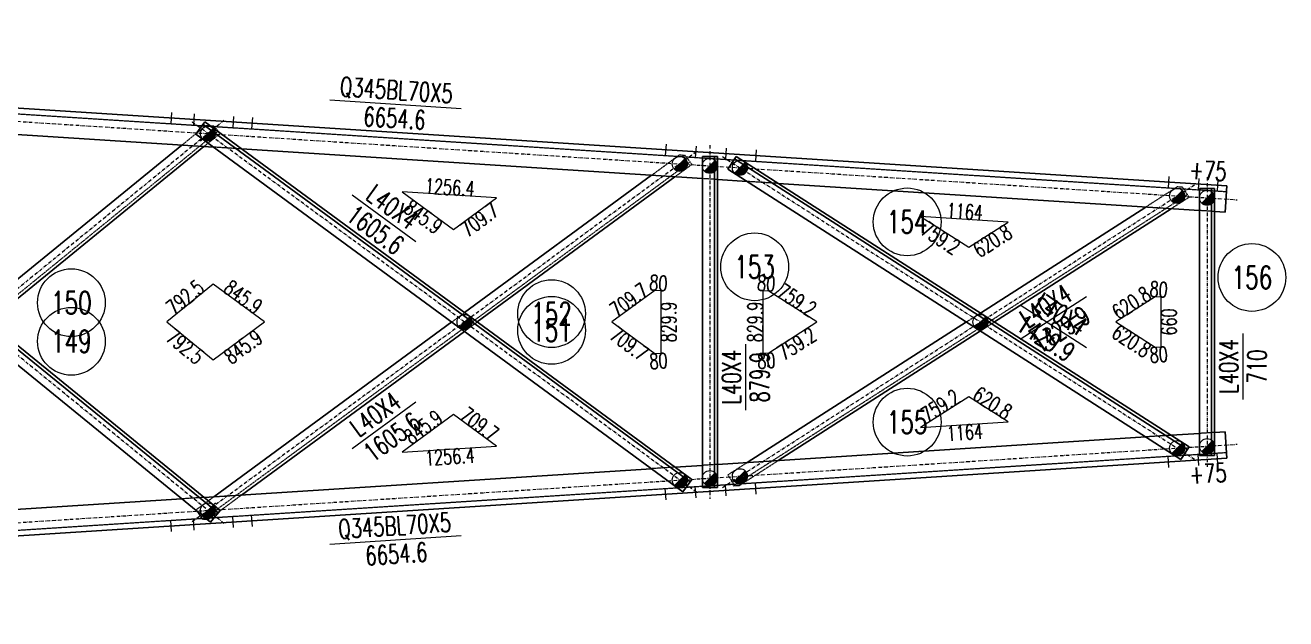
# Model space of a CAD drawing. Extents: x 4047 to 43290, y -150151 to -101862.
# Drawn here: x 27959 to 31308, y -103498 to -101921 of the extents above; entities that cross this region are included whole.
import ezdxf
from ezdxf.enums import TextEntityAlignment as Align

# ---------------------------------------------------------------- set-up
doc = ezdxf.new("R2010")
doc.units = 0
doc.header["$MEASUREMENT"] = 0
doc.linetypes.add('Dash', pattern=[2.75, 2, -0.75])
doc.linetypes.add('DashDot', pattern=[15.6, 9, -3, 0.6, -3])
doc.layers.get('0').update_dxf_attribs({"linetype": 'CONTINUOUS', "lineweight": 25})
doc.styles.get("Standard").update_dxf_attribs({"font": 'simplex.shx', "width": 0.7, "height": 3, "bigfont": 'gbhzfs.shx'})

# ---------------------------------------------------------------- blocks, each defined once
blk = doc.blocks.new('M16X40S')
at = {"color": 3, "linetype": 'Continuous', "lineweight": 13}
blk.add_line((-0.707, -0.707), (0.707, 0.707), dxfattribs=at)
blk.add_circle((0, 0), 1, dxfattribs=at)
for radius in [0.9, 0.8, 0.7, 0.6, 0.5, 0.4, 0.3, 0.2, 0.1]:
    blk.add_arc((0, 0), radius, 225, 45, dxfattribs=at)
blk = doc.blocks.new('M16X50S')
at = {"color": 3, "linetype": 'Continuous', "lineweight": 13}
blk.add_line((-1, -1), (1, 1), dxfattribs=at)
blk.add_circle((0, 0), 1, dxfattribs=at)
for radius in [0.9, 0.8, 0.7, 0.6, 0.5, 0.4, 0.3, 0.2, 0.1]:
    blk.add_arc((0, 0), radius, 225, 45, dxfattribs=at)

msp = doc.modelspace()

# ---------------------------------------------------------------- linework, layer by layer
at = {"color": 2, "linetype": 'DashDot', "lineweight": 15}
for p, q in [((24403.45315, -101948.95549), (31179.01487, -102384.77185)), ((28486.90368, -103245.11992), (27068.01215, -102088.33286)), ((28486.90368, -102174.11467), (27068.01215, -103330.90172)), ((29742.40394, -103162.27657), (28399.94667, -102176.31134)), ((29742.40394, -102256.95802), (28399.94667, -103242.92324)), ((29777.91027, -102239.65027), (29777.91027, -103179.58431)), ((29811.44795, -102270.09438), (31065.64216, -103074.42402)), ((31099.17985, -102324.63672), (31099.17985, -103094.59786)), ((29811.44795, -103149.1402), (31065.64216, -102344.81056)), ((24403.45315, -103470.2791), (31179.01487, -103034.46273))]:
    msp.add_line(p, q, dxfattribs=at)
at = {"color": 1, "linetype": 'Dash', "lineweight": 20}
for p, q in [((24509.52039, -101935.73659), (31150.36052, -102362.88742)), ((28375.06552, -102239.4891), (28439.38822, -102187.04839)), ((28439.38822, -102187.04839), (28459.86054, -102188.42093)), ((28459.86054, -102188.42093), (28476.28962, -102208.57249)), ((28471.23452, -102202.37201), (27098.8466, -103321.24582)), ((28476.28962, -102208.57249), (28433.73886, -102243.26307)), ((28533.64203, -102249.68902), (28459.58248, -102244.92538)), ((29725.32803, -102284.38817), (28431.22933, -103234.83652)), ((29623.10128, -102319.76501), (29697.51996, -102265.10835)), ((29730.06361, -102290.83598), (29685.23337, -102323.76146)), ((29697.51996, -102265.10835), (29712.30518, -102266.65669)), ((29712.30518, -102266.65669), (29730.06361, -102290.83598)), ((29797.91027, -102331.00904), (29757.91027, -102328.43617)), ((29959.70856, -102341.4162), (29877.35196, -102336.11887)), ((31019.49109, -102350.64832), (30935.97041, -102404.21112)), ((31034.45086, -102351.7462), (31019.49109, -102350.64832)), ((31051.1858, -102377.84106), (31034.45086, -102351.7462)), ((29840.0926, -103145.02573), (31046.86711, -102371.1069)), ((31003.31263, -102408.5427), (31051.1858, -102377.84106)), ((31119.17985, -102415.99548), (31079.17985, -102413.42261)), ((29092.29145, -102709.61729), (29126.07821, -102684.80267)), ((30496.79766, -102685.85782), (30459.74944, -102709.61729)), ((29159.86497, -102709.61729), (29126.07821, -102734.43192)), ((30496.79766, -102733.37676), (30533.84589, -102709.61729)), ((31003.31263, -103010.69189), (30935.97041, -103015.02346)), ((31119.17985, -103003.2391), (31079.17985, -103005.81197)), ((24509.52039, -103483.49799), (31150.36052, -103056.34716)), ((29685.23337, -103095.47313), (29623.10128, -103099.46957)), ((29797.91027, -103088.22554), (29757.91027, -103090.79842)), ((29877.35196, -103083.11571), (29825.90431, -103116.1097)), ((29856.75725, -103143.84228), (29959.70856, -103077.81839)), ((29825.90431, -103116.1097), (29844.25876, -103144.72987)), ((29844.25876, -103144.72987), (29856.75725, -103143.84228)), ((28433.73885, -103175.97151), (28375.06552, -103179.74549)), ((28412.287, -103209.04528), (28459.58248, -103174.3092)), ((28533.64202, -103169.54556), (28445.63663, -103234.18096)), ((28431.22933, -103234.83652), (28412.287, -103209.04528)), ((28445.63663, -103234.18096), (28431.22933, -103234.83652))]:
    msp.add_line(p, q, dxfattribs=at)
at = {"color": 7, "linetype": 'Continuous', "lineweight": 30}
for p, q in [((28471.23452, -103216.86258), (27098.8466, -102097.98876)), ((29725.32803, -103134.84642), (28431.22933, -102184.39806)), ((29789.91027, -102269.65027), (29789.91027, -103149.58431)), ((29843.17909, -102276.18825), (31046.86711, -103048.12768)), ((31111.17985, -102354.63672), (31111.17985, -103064.59786))]:
    msp.add_line(p, q, dxfattribs=at)
at = {"color": 7, "linetype": 'Continuous', "lineweight": 13}
for p, q in [((28767.88506, -102119.45631), (29117.16327, -102141.92252)), ((28996.35474, -102496.47266), (28827.09972, -102372.16363)), ((30602.05842, -102754.9698), (30778.83004, -102641.60406)), ((30602.05842, -102664.26478), (30778.83004, -102777.63053)), ((31194.17985, -102740.44415), (31194.17985, -102915.44415)), ((29872.91027, -102768.77296), (29872.91027, -102943.77296)), ((28996.35474, -102922.76192), (28827.09972, -103047.07096)), ((28767.88506, -103299.77827), (29117.16327, -103277.31206))]:
    msp.add_line(p, q, dxfattribs=at)
at = {"color": 1, "linetype": 'Continuous', "lineweight": 18}
for p, q in [((29211.19607, -102380.0366), (28960.43609, -102363.90727)), ((28960.43609, -102363.90727), (29096.79666, -102464.05703)), ((29096.79666, -102464.05703), (29211.19607, -102380.0366)), ((30570.23904, -102443.94146), (30337.91913, -102428.99822)), ((30337.91913, -102428.99822), (30465.72961, -102510.9646)), ((30465.72961, -102510.9646), (30570.23904, -102443.94146)), ((28457.79427, -102609.46753), (28334.9526, -102709.61729)), ((28594.15483, -102709.61729), (28457.79427, -102609.46753)), ((29632.10293, -102625.59686), (29517.70352, -102709.61729)), ((29648.06993, -102626.62389), (29632.10293, -102625.59686)), ((29648.06993, -102792.6107), (29648.06993, -102626.62389)), ((29934.44646, -102627.65091), (29918.47946, -102626.62389)), ((29918.47946, -102626.62389), (29918.47946, -102792.6107)), ((30062.25693, -102709.61729), (29934.44646, -102627.65091)), ((30961.28449, -102642.59415), (30856.77505, -102709.61729)), ((30977.25149, -102643.62118), (30961.28449, -102642.59415)), ((30977.25149, -102775.61341), (30977.25149, -102643.62118)), ((28334.9526, -102709.61729), (28457.79426, -102809.76706)), ((28457.79426, -102809.76706), (28594.15483, -102709.61729)), ((29517.70352, -102709.61729), (29632.10293, -102793.63772)), ((29934.44646, -102791.58367), (30062.25693, -102709.61729)), ((30856.77505, -102709.61729), (30961.28449, -102776.64043)), ((29632.10293, -102793.63772), (29648.06993, -102792.6107)), ((29918.47946, -102792.6107), (29934.44646, -102791.58367)), ((30961.28449, -102776.64043), (30977.25149, -102775.61341)), ((30465.72961, -102908.26998), (30337.91913, -102990.23636)), ((30570.23904, -102975.29312), (30465.72961, -102908.26998)), ((29096.79666, -102955.17755), (28960.43609, -103055.32732)), ((29211.19607, -103039.19798), (29096.79666, -102955.17755)), ((30337.91913, -102990.23636), (30570.23904, -102975.29312)), ((28960.43609, -103055.32732), (29211.19607, -103039.19798))]:
    msp.add_line(p, q, dxfattribs=at)
at = {"color": 7, "linetype": 'Continuous', "lineweight": 30}
for points in [[(24510.48323, -101920.76753), (31151.32335, -102347.91836)], [(28476.28962, -103210.66209), (27103.9017, -102091.78828)], [(27078.62621, -102122.79068), (28451.01412, -103241.6645)], [(28459.58248, -102244.92538), (27191.70644, -102163.3733)], [(28435.96491, -102177.95025), (28412.287, -102210.1893)], [(29730.06361, -103128.39861), (28435.96491, -102177.95025)], [(28412.287, -102210.1893), (29706.3857, -103160.63766)], [(27830.06702, -102683.81285), (28375.06552, -102239.4891)], [(28433.73886, -102243.26307), (27861.71823, -102709.61729)], [(29757.91027, -102328.43617), (28533.64203, -102249.68902)], [(29757.91027, -103149.58431), (29757.91027, -102269.65027)], [(29757.91027, -102269.65027), (29797.91027, -102269.65027)], [(29797.91027, -102269.65027), (29797.91027, -103149.58431)], [(29825.90431, -102303.12488), (29847.49778, -102269.45409)], [(29847.49778, -102269.45409), (31051.1858, -103041.39352)], [(29126.07821, -102684.80267), (29623.10128, -102319.76501)], [(29685.23337, -102323.76146), (29159.86497, -102709.61729)], [(31029.59233, -103075.06431), (29825.90431, -102303.12488)], [(29877.35196, -102336.11887), (29797.91027, -102331.00904)], [(31079.17985, -102413.42261), (29959.70856, -102341.4162)], [(31079.17985, -103064.59786), (31079.17985, -102354.63672)], [(31079.17985, -102354.63672), (31119.17985, -102354.63672)], [(31119.17985, -102354.63672), (31119.17985, -103064.59786)], [(31151.32335, -102347.91836), (31146.83011, -102417.774)], [(30935.97041, -102404.21112), (30496.79766, -102685.85782)], [(30533.84589, -102709.61729), (31003.31263, -102408.5427)], [(31146.83011, -102417.774), (31119.17985, -102415.99548)], [(28459.58248, -103174.3092), (29092.29145, -102709.61729)], [(30459.74944, -102709.61729), (29877.35196, -103083.11571)], [(29126.07821, -102734.43192), (28533.64202, -103169.54556)], [(29959.70856, -103077.81839), (30496.79766, -102733.37676)], [(30935.97041, -103015.02346), (29797.91027, -103088.22554)], [(31079.17985, -103005.81197), (31003.31263, -103010.69189)], [(31146.83011, -103001.46058), (31119.17985, -103003.2391)], [(31151.32335, -103071.31623), (31146.83011, -103001.46058)], [(31051.1858, -103041.39352), (31029.59233, -103075.06431)], [(24510.48323, -103498.46706), (31151.32335, -103071.31623)], [(29757.91027, -103090.79842), (29685.23337, -103095.47313)], [(31119.17985, -103064.59786), (31079.17985, -103064.59786)], [(29623.10128, -103099.46957), (28433.73885, -103175.97151)], [(29706.3857, -103160.63766), (29730.06361, -103128.39861)], [(29797.91027, -103149.58431), (29757.91027, -103149.58431)], [(28375.06552, -103179.74549), (27103.1326, -103261.55851)], [(28451.01412, -103241.6645), (28476.28962, -103210.66209)]]:
    msp.add_lwpolyline(points, dxfattribs=at)
at = {"color": 3, "linetype": 'Continuous', "lineweight": 20}
for points in [[(28347.69054, -102152.55263), (28345.76486, -102182.49077)], [(28407.5668, -102156.40398), (28405.64113, -102186.34212)], [(28512.35027, -102163.14384), (28510.42459, -102193.08198)], [(28562.24715, -102166.3533), (28560.32148, -102196.29143)], [(29661.36719, -102237.05069), (29659.44152, -102266.98882)], [(29741.20221, -102242.18582), (29739.27654, -102272.12395)], [(29821.03723, -102247.32095), (29819.11156, -102277.25909)], [(29900.87225, -102252.45609), (29898.94658, -102282.39422)], [(30997.60584, -102322.99997), (30995.68017, -102352.9381)], [(31077.44086, -102328.1351), (31075.51519, -102358.07324)], [(31127.33775, -102331.34456), (31125.41207, -102361.28269)], [(31077.44086, -103091.09948), (31075.51519, -103061.16135)], [(31127.33775, -103087.89002), (31125.41207, -103057.95189)], [(30997.60584, -103096.23461), (30995.68017, -103066.29648)], [(29661.36719, -103182.1839), (29659.44152, -103152.24576)], [(29741.20221, -103177.04876), (29739.27654, -103147.11063)], [(29821.03723, -103171.91363), (29819.11156, -103141.9755)], [(29900.87225, -103166.7785), (29898.94658, -103136.84036)], [(28512.35027, -103256.09074), (28510.42459, -103226.15261)], [(28562.24715, -103252.88128), (28560.32148, -103222.94315)], [(28347.69054, -103266.68195), (28345.76486, -103236.74382)], [(28407.5668, -103262.8306), (28405.64113, -103232.89247)]]:
    msp.add_lwpolyline(points, dxfattribs=at)
at = {"color": 7, "linetype": 'Continuous', "lineweight": 13}
for centre in [(30302.17097, -102443.43204), (29896.91027, -102562.96162), (31218.17985, -102591.29043), (28081.38383, -102658.26139), (29357.30021, -102687.44375), (29357.30021, -102731.79083), (28081.38383, -102760.97319), (30302.17097, -102975.80254)]:
    msp.add_circle(centre, 90, dxfattribs=at)

# ---------------------------------------------------------------- block references
at = {"color": 3, "linetype": 'Continuous', "lineweight": 13, "xscale": 20, "yscale": 20, "zscale": 20}
for name, p in [('M16X50S', (28444.27536, -102208.86847)), ('M16X40S', (29698.07525, -102289.51514)), ('M16X40S', (29777.91027, -102294.65027)), ('M16X40S', (29857.74529, -102299.78541)), ('M16X40S', (31019.34483, -102374.50159)), ('M16X40S', (31099.17985, -102379.63672)), ('M16X40S', (29126.07821, -102709.61729)), ('M16X40S', (30496.79766, -102709.61729)), ('M16X40S', (31019.34483, -103044.733)), ('M16X40S', (31099.17985, -103039.59786)), ('M16X40S', (29698.07525, -103129.71944)), ('M16X40S', (29777.91027, -103124.58431)), ('M16X40S', (29857.74528, -103119.44918)), ('M16X50S', (28444.27536, -103210.36611))]:
    msp.add_blockref(name, p, dxfattribs=at)

# ---------------------------------------------------------------- texts
at = {"color": 7, "linetype": 'Continuous', "lineweight": 13, "width": 0.7}
for s, rotation, p in [('Q345BL70X5', 356.31970189, (28944.93126, -102093.26675)), ('6654.6', 356.31970189, (28940.11707, -102168.11208)), ('+75', 356.31970189, (31101.33872, -102307.12576)), ('L40X4', 323.70464854, (28933.92527, -102404.09403)), ('1605.6', 323.70464854, (28889.52919, -102464.54226)), ('L40X4', 32.67253504, (30670.20035, -102666.72057)), ('L40X4', 327.32746481, (30710.68811, -102689.3813)), ('1429.9', 32.67253504, (30710.68811, -102729.85329)), ('1429.9', 327.32746481, (30670.20035, -102752.51402)), ('L40X4', 90, (31156.67985, -102827.94415)), ('L40X4', 90, (29835.41027, -102856.27296)), ('879.9', 90, (29910.41027, -102856.27296)), ('710', 90, (31231.67985, -102827.94415)), ('L40X4', 36.29535133, (28889.52919, -102954.69233)), ('1605.6', 36.29535133, (28933.92527, -103015.14055)), ('+75', 3.68029811, (31101.33872, -103112.10882)), ('Q345BL70X5', 3.68029811, (28940.11707, -103251.1225)), ('6654.6', 3.68029811, (28944.93126, -103325.96783))]:
    msp.add_text(s, height=50, rotation=rotation, dxfattribs=at).set_placement(p, align=Align.MIDDLE_CENTER)
at = {"color": 7, "linetype": 'Continuous', "lineweight": 20, "width": 0.7}
for s, rotation, p in [('1256.4', 356.31970189, (29087.1127, -102351.81359)), ('845.9', 323.7046485, (29016.65903, -102430.26287)), ('709.7', 36.29535133, (29165.95371, -102438.32754)), ('1164', 356.31970189, (30455.37571, -102416.3115)), ('759.2', 327.32746481, (30390.91966, -102486.98516)), ('620.8', 32.67253504, (30528.88903, -102494.45678)), ('80', 356.31970189, (29641.38305, -102605.95203)), ('80', 356.31970189, (29927.75958, -102606.97906)), ('792.5', 39.18950702, (28383.60931, -102643.88619)), ('845.9', 323.7046485, (28537.9319, -102643.26169)), ('709.7', 36.29535133, (29562.94588, -102651.32636)), ('759.2', 327.32746481, (30009.2564, -102651.63036)), ('620.8', 32.67253504, (30898.12507, -102659.10197)), ('80', 356.31970189, (30970.56461, -102622.94932)), ('829.9', 90, (29668.26993, -102709.61729)), ('829.9', 90, (29898.27946, -102709.61729)), ('660', 90, (30997.45149, -102709.61729)), ('792.5', 320.81049284, (28383.60931, -102775.34839)), ('709.7', 323.70464854, (29562.94588, -102767.90823)), ('759.2', 32.67253504, (30009.2564, -102767.60423)), ('620.8', 327.32746481, (30898.12507, -102760.13261)), ('845.9', 36.2953514, (28537.93189, -102775.9729)), ('80', 3.68029811, (29641.38305, -102813.28255)), ('80', 3.68029811, (29927.75958, -102812.25552)), ('80', 3.68029811, (30970.56461, -102796.28526)), ('759.2', 32.67253504, (30390.91966, -102932.24942)), ('620.8', 327.32746481, (30528.88903, -102924.77781)), ('845.9', 36.2953514, (29016.65903, -102988.97171)), ('709.7', 323.70464854, (29165.95371, -102980.90704)), ('1164', 3.68029811, (30455.3757, -103002.92308)), ('1256.4', 3.68029811, (29087.1127, -103067.42099))]:
    msp.add_text(s, height=40, rotation=rotation, dxfattribs=at).set_placement(p, align=Align.MIDDLE_CENTER)
at = {"color": 7, "linetype": 'Continuous', "lineweight": 13, "width": 0.7}
for s, p in [('154', (30302.17097, -102443.43204)), ('153', (29896.91027, -102562.96162)), ('156', (31218.17985, -102591.29043)), ('150', (28081.38383, -102658.26139)), ('152', (29357.30021, -102687.44375)), ('151', (29357.30021, -102731.79083)), ('149', (28081.38383, -102760.97319)), ('155', (30302.17097, -102975.80254))]:
    msp.add_text(s, height=60, dxfattribs=at).set_placement(p, align=Align.MIDDLE_CENTER)

doc.saveas('drawing.dxf')
